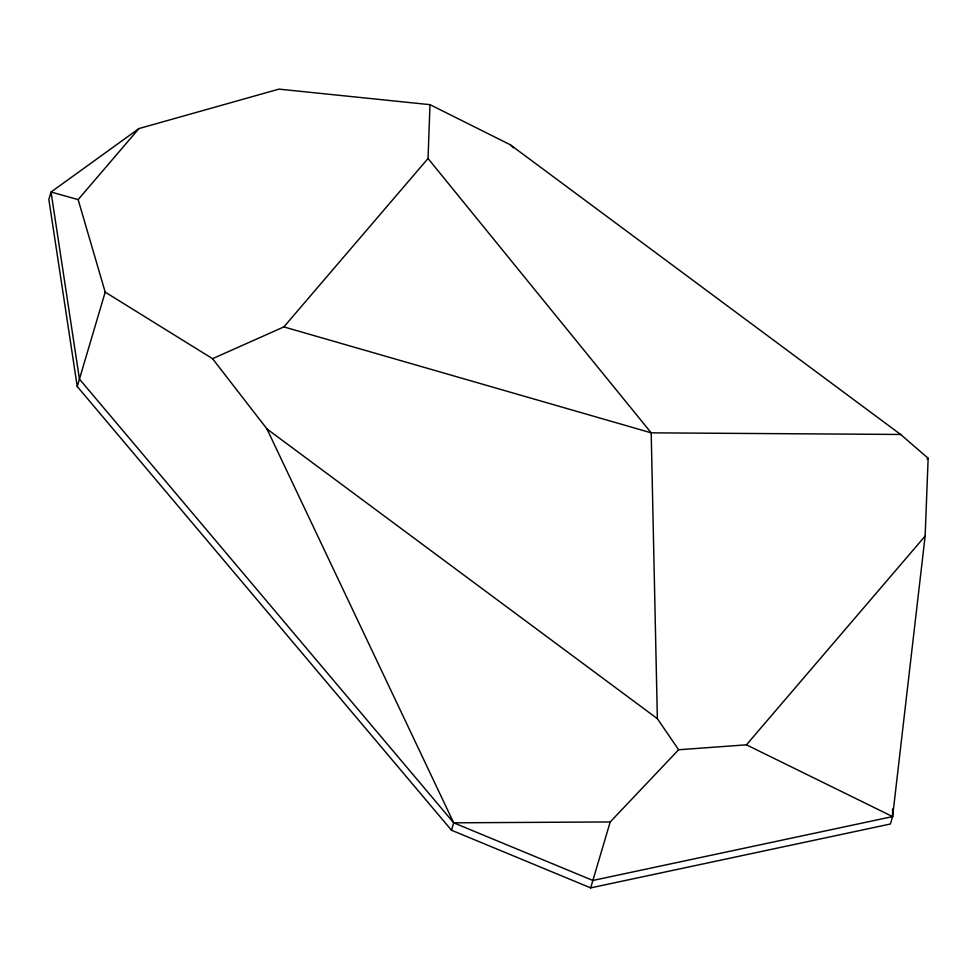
<?xml version="1.0" encoding="UTF-8"?>
<svg xmlns="http://www.w3.org/2000/svg" width="977" height="977" viewBox="0 0 977 977"><rect width="100%" height="100%" fill="white"/><g stroke="black" fill="none" stroke-linecap="round" stroke-linejoin="round"><path stroke-width="1.47" d="M77.244 386.501L105.198 292.135L78.136 199.613L51.048 192.017L79.442 379.088L453.694 822.817L592.868 880.46L892.599 816.589L925.134 536.068L928.15 458.25L900.623 434.46L510.226 144.718L429.99 104.661L278.97 89.127L138.954 128.561L51.048 192.017L48.85 199.442L77.244 386.501L451.496 830.23L590.67 887.873L890.401 824.002L892.599 816.589L892.599 808.968M105.198 292.135L212.559 358.681L283.88 326.904L428.036 158.482L429.99 104.661M451.496 830.23L453.694 822.817L266.953 428.94L212.559 358.681M590.67 887.873L610.198 821.95L678.624 749.762L746.44 744.828L892.599 816.589M78.136 199.613L138.954 128.561M746.44 744.828L925.134 536.068M927.014 459.092L928.15 458.25M453.694 822.817L610.198 821.95M900.623 434.46L651.195 432.835L283.88 326.904M266.953 428.94L657.362 718.669L678.624 749.762M510.226 144.718L513.438 147.722M428.036 158.482L651.195 432.835L657.362 718.669"/></g></svg>
